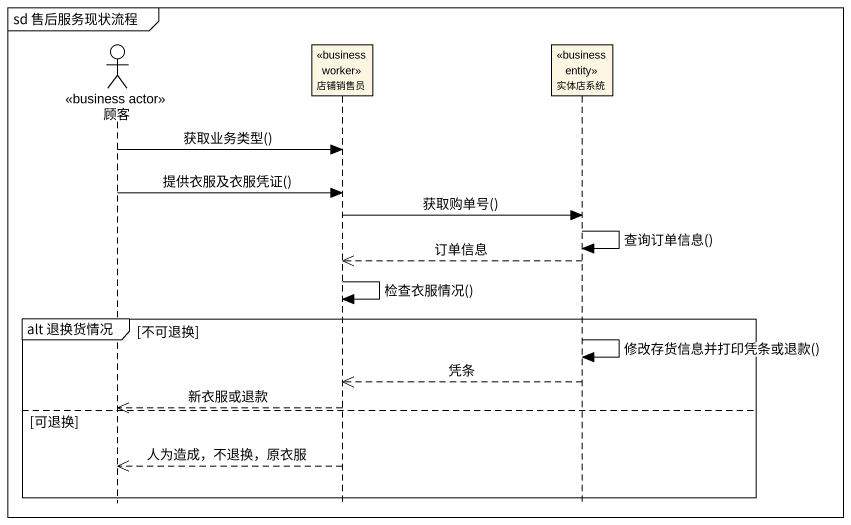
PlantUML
@startuml
mainframe sd 售后服务现状流程
hide footbox
actor 顾客 <<business actor>>
participant 店铺销售员 <<business worker>>
participant 实体店系统 <<business entity>>

顾客 -> 店铺销售员 : 获取业务类型()
顾客 -> 店铺销售员 : 提供衣服及衣服凭证()
店铺销售员 -> 实体店系统 : 获取购单号()
实体店系统 -> 实体店系统 : 查询订单信息()
实体店系统 -->> 店铺销售员 : 订单信息
店铺销售员 -> 店铺销售员 : 检查衣服情况()
group alt 退换货情况 [不可退换]
  实体店系统 -> 实体店系统 : 修改存货信息并打印凭条或退款()
  实体店系统 -->> 店铺销售员 : 凭条
  店铺销售员 -->> 顾客 : 新衣服或退款
else 可退换
  店铺销售员 -->> 顾客 : 人为造成，不退换，原衣服
end
@enduml
